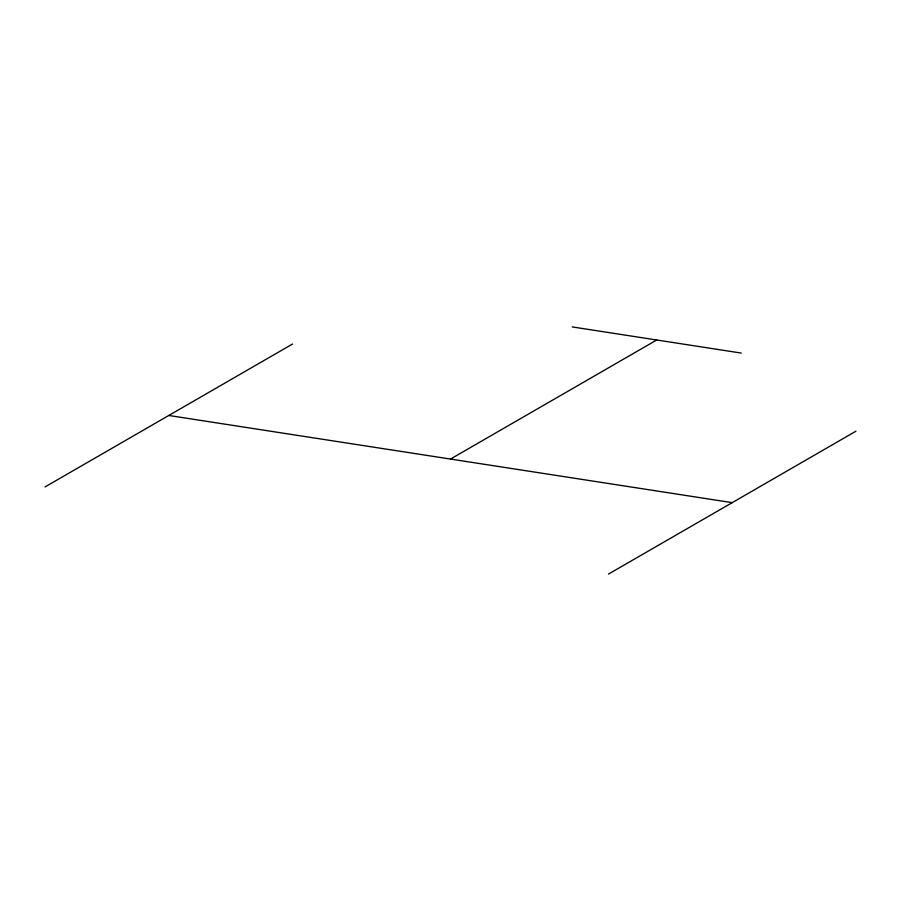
<?xml version="1.0" encoding="UTF-8"?>
<svg xmlns="http://www.w3.org/2000/svg" width="901" height="901" viewBox="0 0 901 901"><rect width="100%" height="100%" fill="white"/><g stroke="black" fill="none" stroke-linecap="round" stroke-linejoin="round"><path stroke-width="1.35" d="M45.05 486.923L292.521 344.036M450.5 459.06L656.728 339.992M608.479 574.083L855.95 431.196M572.214 326.917L741.241 353.068M168.791 415.474L732.209 502.645"/></g></svg>
